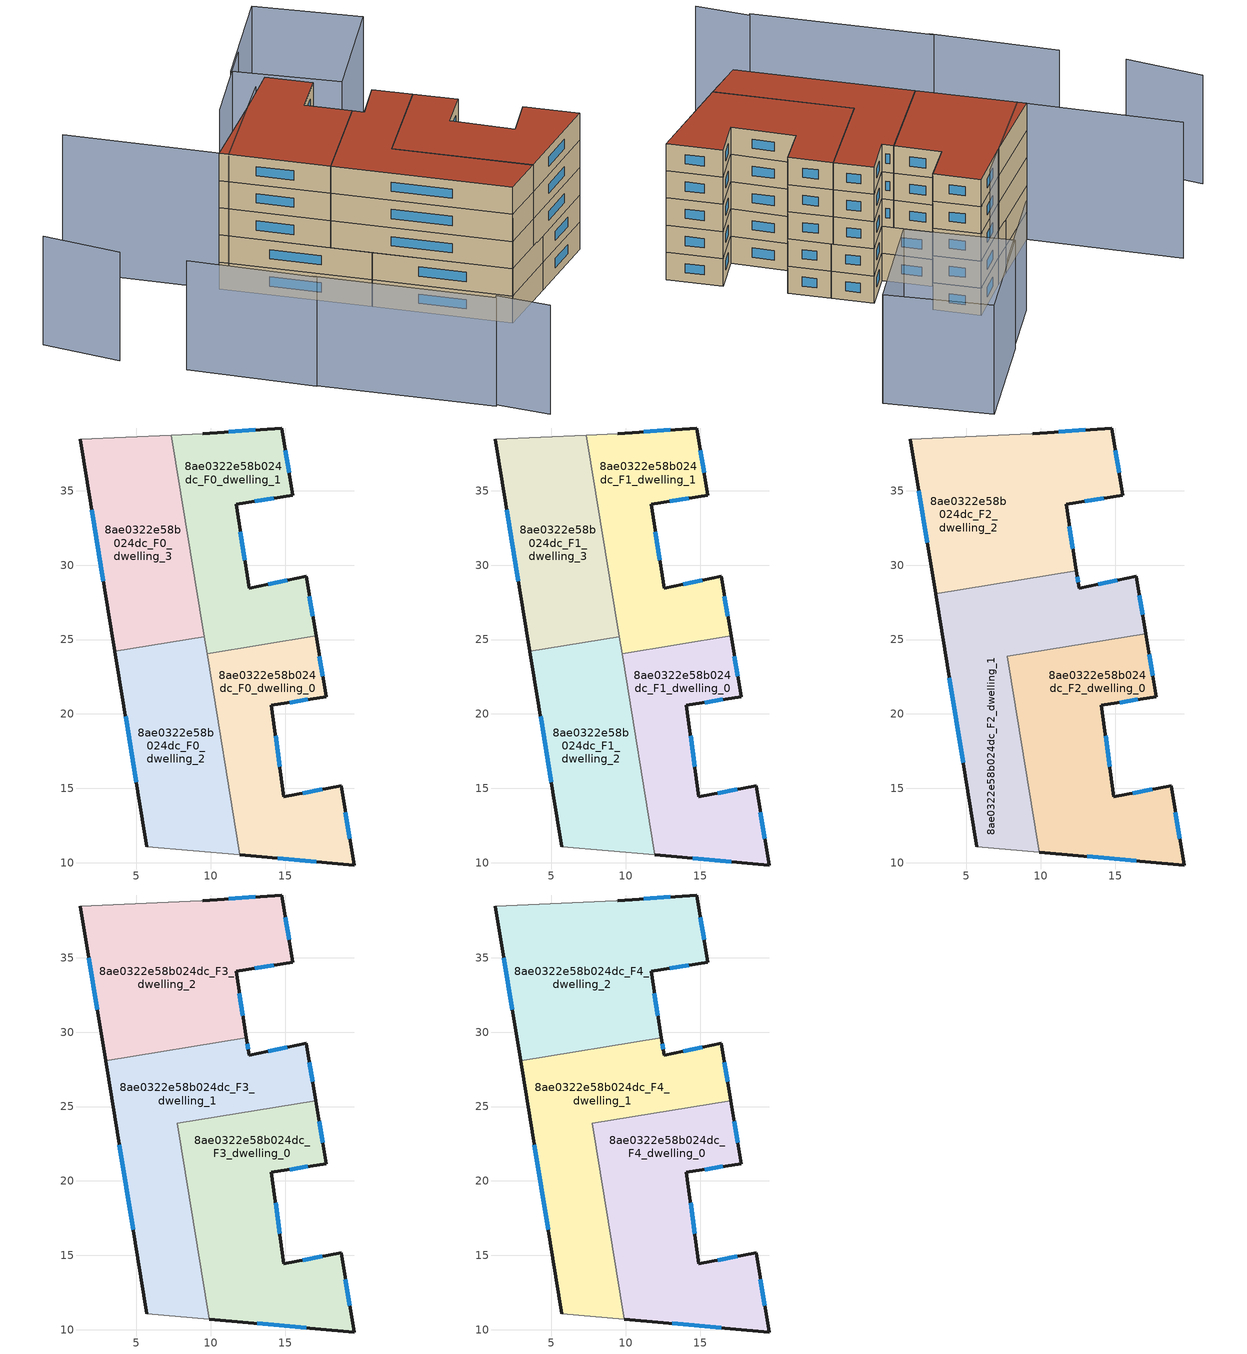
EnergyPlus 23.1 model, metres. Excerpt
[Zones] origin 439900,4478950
8ae0322e58b024dc_F0_dwelling_0
 floor ground (EU_floor_Construction): 17.07,25.24 17.74,21.17 14.08,20.57 14.9,14.42 18.76,15.17 19.64,9.84 11.95,10.52 9.74,24.04 z0
 wall outside (EU_wall_Construction): 11.95,10.52 19.64,9.84 18.76,15.17 14.9,14.42 14.08,20.57 17.74,21.17 17.07,25.24 z0:3
 wall to 8ae0322e58b024dc_F0_dwelling_1 (EU_wall_Construction): 17.07,25.24 9.74,24.04 z0:3
 wall to 8ae0322e58b024dc_F0_dwelling_2 (EU_wall_Construction): 9.74,24.04 11.95,10.52 z0:3
 window (EU_Window_Construction): 17.48,14.92 16.18,14.67 / 19.34,11.61 19.05,13.4 / 14.5,10.29 17.09,10.07 / 17.52,22.52 17.29,23.89 / 15.29,20.77 16.53,20.97 / 14.63,16.46 14.35,18.53 z0.99:2.01
8ae0322e58b024dc_F0_dwelling_1
 floor ground (EU_floor_Construction): 14.76,39.22 15.5,34.7 11.69,34.11 12.57,28.46 16.41,29.24 17.07,25.24 9.74,24.04 7.34,38.75 9.44,38.84 z0
 wall outside (EU_wall_Construction): 17.07,25.24 16.41,29.24 12.57,28.46 11.69,34.11 15.5,34.7 14.76,39.22 9.44,38.84 z0:3
 wall adiabatic (EU_wall_Construction): 9.44,38.84 7.34,38.75 z0:3
 wall to 8ae0322e58b024dc_F0_dwelling_3 (EU_wall_Construction): 7.34,38.75 9.56,25.19 z0:3
 wall to 8ae0322e58b024dc_F0_dwelling_2 (EU_wall_Construction): 9.56,25.19 9.74,24.04 z0:3
 window (EU_Window_Construction): 12.28,30.33 11.98,32.24 / 15.14,28.98 13.84,28.72 / 16.85,26.57 16.63,27.91 / 13,39.1 11.2,38.97 / 15.26,36.2 15.01,37.72 / 12.96,34.3 14.24,34.5 z0.99:2.01
8ae0322e58b024dc_F0_dwelling_2
 floor ground (EU_floor_Construction): 9.56,25.19 11.95,10.52 5.7,11.07 3.55,24.21 z0
 wall outside (EU_wall_Construction): 3.55,24.21 5.7,11.07 z0:3
 wall to 8ae0322e58b024dc_F0_dwelling_3 (EU_wall_Construction): 9.56,25.19 3.55,24.21 z0:3
 wall adiabatic (EU_wall_Construction): 5.7,11.07 11.95,10.52 z0:3
 window (EU_Window_Construction): 4.26,19.85 4.99,15.42 z0.99:2.01
8ae0322e58b024dc_F0_dwelling_3
 floor ground (EU_floor_Construction): 7.34,38.75 9.56,25.19 3.55,24.21 1.22,38.46 z0
 wall outside (EU_wall_Construction): 1.22,38.46 3.55,24.21 z0:3
 wall adiabatic (EU_wall_Construction): 7.34,38.75 1.22,38.46 z0:3
 window (EU_Window_Construction): 1.99,33.74 2.78,28.93 z0.99:2.01
8ae0322e58b024dc_F1_dwelling_0
 floor to 8ae0322e58b024dc_F0_dwelling_0 (EU_floor_Construction): 17.07,25.24 17.74,21.17 14.08,20.57 14.9,14.42 18.76,15.17 19.64,9.84 11.95,10.52 9.74,24.04 z3
 wall outside (EU_wall_Construction): 11.95,10.52 19.64,9.84 18.76,15.17 14.9,14.42 14.08,20.57 17.74,21.17 17.07,25.24 z3:6
 wall to 8ae0322e58b024dc_F1_dwelling_1 (EU_wall_Construction): 17.07,25.24 9.74,24.04 z3:6
 wall to 8ae0322e58b024dc_F1_dwelling_2 (EU_wall_Construction): 9.74,24.04 11.95,10.52 z3:6
 window (EU_Window_Construction): 17.48,14.92 16.18,14.67 / 19.34,11.61 19.05,13.4 / 14.5,10.29 17.09,10.07 / 17.52,22.52 17.29,23.89 / 15.29,20.77 16.53,20.97 / 14.63,16.46 14.35,18.53 z3.99:5.01
8ae0322e58b024dc_F1_dwelling_1
 floor to 8ae0322e58b024dc_F0_dwelling_1 (EU_floor_Construction): 14.76,39.22 15.5,34.7 11.69,34.11 12.57,28.46 16.41,29.24 17.07,25.24 9.74,24.04 7.34,38.75 9.44,38.84 z3
 wall outside (EU_wall_Construction): 17.07,25.24 16.41,29.24 12.57,28.46 11.69,34.11 15.5,34.7 14.76,39.22 9.44,38.84 z3:6
 wall adiabatic (EU_wall_Construction): 9.44,38.84 7.34,38.75 z3:6
 wall to 8ae0322e58b024dc_F1_dwelling_3 (EU_wall_Construction): 7.34,38.75 9.56,25.19 z3:6
 wall to 8ae0322e58b024dc_F1_dwelling_2 (EU_wall_Construction): 9.56,25.19 9.74,24.04 z3:6
 window (EU_Window_Construction): 12.28,30.33 11.98,32.24 / 15.14,28.98 13.84,28.72 / 16.85,26.57 16.63,27.91 / 13,39.1 11.2,38.97 / 15.26,36.2 15.01,37.72 / 12.96,34.3 14.24,34.5 z3.99:5.01
8ae0322e58b024dc_F1_dwelling_2
 floor to 8ae0322e58b024dc_F0_dwelling_2 (EU_floor_Construction): 9.56,25.19 11.95,10.52 5.7,11.07 3.55,24.21 z3
 wall outside (EU_wall_Construction): 3.55,24.21 5.7,11.07 z3:6
 wall to 8ae0322e58b024dc_F1_dwelling_3 (EU_wall_Construction): 9.56,25.19 3.55,24.21 z3:6
 wall adiabatic (EU_wall_Construction): 5.7,11.07 11.95,10.52 z3:6
 window (EU_Window_Construction): 4.26,19.85 4.99,15.42 z3.99:5.01
8ae0322e58b024dc_F1_dwelling_3
 floor to 8ae0322e58b024dc_F0_dwelling_3 (EU_floor_Construction): 7.34,38.75 9.56,25.19 3.55,24.21 1.22,38.46 z3
 wall outside (EU_wall_Construction): 1.22,38.46 3.55,24.21 z3:6
 wall adiabatic (EU_wall_Construction): 7.34,38.75 1.22,38.46 z3:6
 window (EU_Window_Construction): 1.99,33.74 2.78,28.93 z3.99:5.01
8ae0322e58b024dc_F2_dwelling_0
 floor to 8ae0322e58b024dc_F1_dwelling_0 (EU_floor_Construction): 17.07,25.24 17.74,21.17 14.08,20.57 14.9,14.42 18.76,15.17 19.64,9.84 11.95,10.52 9.74,24.04 z6
 floor to 8ae0322e58b024dc_F1_dwelling_2 (EU_floor_Construction): 9.72,24.21 11.95,10.52 9.89,10.7 7.73,23.88 z6
 floor to 8ae0322e58b024dc_F1_dwelling_1 (EU_floor_Construction): 17.04,25.4 17.07,25.24 9.74,24.04 9.72,24.21 z6
 wall outside (EU_wall_Construction): 9.89,10.7 19.64,9.84 18.76,15.17 14.9,14.42 14.08,20.57 17.74,21.17 17.04,25.41 z6:9
 wall to 8ae0322e58b024dc_F2_dwelling_1 (EU_wall_Construction): 17.04,25.41 7.73,23.88 9.89,10.7 z6:9
 window (EU_Window_Construction): 17.51,22.57 17.28,24 / 15.29,20.77 16.53,20.97 / 14.63,16.46 14.35,18.53 / 17.48,14.92 16.18,14.67 / 19.34,11.61 19.05,13.4 / 13.12,10.41 16.41,10.13 z6.99:8.01
8ae0322e58b024dc_F2_dwelling_1
 floor to 8ae0322e58b024dc_F1_dwelling_2 (EU_floor_Construction): 9.56,25.19 9.72,24.21 7.73,23.88 9.89,10.7 5.7,11.07 3.55,24.21 z6
 floor to 8ae0322e58b024dc_F1_dwelling_1 (EU_floor_Construction): 16.41,29.24 17.04,25.4 9.72,24.21 8.92,29.05 12.39,29.61 12.57,28.46 z6
 floor to 8ae0322e58b024dc_F1_dwelling_3 (EU_floor_Construction): 8.92,29.05 9.56,25.19 3.55,24.21 2.92,28.07 z6
 wall outside (EU_wall_Construction): 17.04,25.41 16.41,29.24 12.57,28.46 12.39,29.61 / 2.92,28.07 5.7,11.07 z6:9
 wall adiabatic (EU_wall_Construction): 5.7,11.07 9.89,10.7 z6:9
 wall to 8ae0322e58b024dc_F2_dwelling_2 (EU_wall_Construction): 12.39,29.61 2.92,28.07 z6:9
 window (EU_Window_Construction): 16.83,26.68 16.62,27.97 / 3.84,22.43 4.78,16.7 / 12.51,28.84 12.45,29.23 / 15.14,28.98 13.84,28.72 z6.99:8.01
8ae0322e58b024dc_F2_dwelling_2
 floor to 8ae0322e58b024dc_F1_dwelling_1 (EU_floor_Construction): 14.76,39.22 15.5,34.7 11.69,34.11 12.39,29.61 8.92,29.05 7.34,38.75 9.34,38.84 9.44,38.84 z6
 floor to 8ae0322e58b024dc_F1_dwelling_3 (EU_floor_Construction): 7.34,38.75 8.92,29.05 2.92,28.07 1.22,38.46 z6
 wall outside (EU_wall_Construction): 12.39,29.61 11.69,34.11 15.5,34.7 14.76,39.22 9.44,38.84 / 1.22,38.46 2.92,28.07 z6:9
 wall adiabatic (EU_wall_Construction): 9.44,38.84 9.34,38.84 1.22,38.46 z6:9
 window (EU_Window_Construction): 15.26,36.2 15.01,37.72 / 12.96,34.3 14.24,34.5 / 12.16,31.1 11.92,32.62 / 1.79,35.02 2.36,31.51 / 13,39.1 11.2,38.97 z6.99:8.01
8ae0322e58b024dc_F3_dwelling_0
 floor to 8ae0322e58b024dc_F2_dwelling_0 (EU_floor_Construction): 17.04,25.41 17.74,21.17 14.08,20.57 14.9,14.42 18.76,15.17 19.64,9.84 9.89,10.7 7.73,23.88 z9
 wall outside (EU_wall_Construction): 9.89,10.7 19.64,9.84 18.76,15.17 14.9,14.42 14.08,20.57 17.74,21.17 17.04,25.41 z9:12
 wall to 8ae0322e58b024dc_F3_dwelling_1 (EU_wall_Construction): 17.04,25.41 7.73,23.88 9.89,10.7 z9:12
 window (EU_Window_Construction): 17.51,22.57 17.28,24 / 15.29,20.77 16.53,20.97 / 14.63,16.46 14.35,18.53 / 17.48,14.92 16.18,14.67 / 19.34,11.61 19.05,13.4 / 13.12,10.41 16.41,10.13 z9.99:11.01
8ae0322e58b024dc_F3_dwelling_1
 floor to 8ae0322e58b024dc_F2_dwelling_1 (EU_floor_Construction): 16.41,29.24 17.04,25.41 7.73,23.88 9.89,10.7 5.7,11.07 2.92,28.07 12.39,29.61 12.57,28.46 z9
 wall outside (EU_wall_Construction): 17.04,25.41 16.41,29.24 12.57,28.46 12.39,29.61 / 2.92,28.07 5.7,11.07 z9:12
 wall adiabatic (EU_wall_Construction): 5.7,11.07 9.89,10.7 z9:12
 wall to 8ae0322e58b024dc_F3_dwelling_2 (EU_wall_Construction): 12.39,29.61 2.92,28.07 z9:12
 window (EU_Window_Construction): 16.83,26.68 16.62,27.97 / 3.84,22.43 4.78,16.7 / 12.51,28.84 12.45,29.23 / 15.14,28.98 13.84,28.72 z9.99:11.01
8ae0322e58b024dc_F3_dwelling_2
 floor to 8ae0322e58b024dc_F2_dwelling_2 (EU_floor_Construction): 14.76,39.22 15.5,34.7 11.69,34.11 12.39,29.61 2.92,28.07 1.22,38.46 9.34,38.84 9.44,38.84 z9
 wall outside (EU_wall_Construction): 12.39,29.61 11.69,34.11 15.5,34.7 14.76,39.22 9.44,38.84 / 1.22,38.46 2.92,28.07 z9:12
 wall adiabatic (EU_wall_Construction): 9.44,38.84 9.34,38.84 1.22,38.46 z9:12
 window (EU_Window_Construction): 15.26,36.2 15.01,37.72 / 12.96,34.3 14.24,34.5 / 12.16,31.1 11.92,32.62 / 1.79,35.02 2.36,31.51 / 13,39.1 11.2,38.97 z9.99:11.01
8ae0322e58b024dc_F4_dwelling_0
 floor to 8ae0322e58b024dc_F3_dwelling_0 (EU_floor_Construction): 17.04,25.41 17.74,21.17 14.08,20.57 14.9,14.42 18.76,15.17 19.64,9.84 9.89,10.7 7.73,23.88 z12
 wall outside (EU_wall_Construction): 9.89,10.7 19.64,9.84 18.76,15.17 14.9,14.42 14.08,20.57 17.74,21.17 17.04,25.41 z12:15
 wall to 8ae0322e58b024dc_F4_dwelling_1 (EU_wall_Construction): 17.04,25.41 7.73,23.88 9.89,10.7 z12:15
 window (EU_Window_Construction): 17.51,22.57 17.28,24 / 15.29,20.77 16.53,20.97 / 14.63,16.46 14.35,18.53 / 17.48,14.92 16.18,14.67 / 19.34,11.61 19.05,13.4 / 13.12,10.41 16.41,10.13 z12.99:14.01
 roof outside (EU_roof_Construction): 19.64,9.84 18.76,15.17 14.9,14.42 14.08,20.57 17.74,21.17 17.04,25.41 7.73,23.88 9.89,10.7 z15
8ae0322e58b024dc_F4_dwelling_1
 floor to 8ae0322e58b024dc_F3_dwelling_1 (EU_floor_Construction): 16.41,29.24 17.04,25.41 7.73,23.88 9.89,10.7 5.7,11.07 2.92,28.07 12.39,29.61 12.57,28.46 z12
 wall outside (EU_wall_Construction): 17.04,25.41 16.41,29.24 12.57,28.46 12.39,29.61 / 2.92,28.07 5.7,11.07 z12:15
 wall adiabatic (EU_wall_Construction): 5.7,11.07 9.89,10.7 z12:15
 wall to 8ae0322e58b024dc_F4_dwelling_2 (EU_wall_Construction): 12.39,29.61 2.92,28.07 z12:15
 window (EU_Window_Construction): 16.83,26.68 16.62,27.97 / 3.84,22.43 4.78,16.7 / 12.51,28.84 12.45,29.23 / 15.14,28.98 13.84,28.72 z12.99:14.01
 roof outside (EU_roof_Construction): 9.89,10.7 7.73,23.88 17.04,25.41 16.41,29.24 12.57,28.46 12.39,29.61 2.92,28.07 5.7,11.07 z15
8ae0322e58b024dc_F4_dwelling_2
 floor to 8ae0322e58b024dc_F3_dwelling_2 (EU_floor_Construction): 14.76,39.22 15.5,34.7 11.69,34.11 12.39,29.61 2.92,28.07 1.22,38.46 9.34,38.84 9.44,38.84 z12
 wall outside (EU_wall_Construction): 12.39,29.61 11.69,34.11 15.5,34.7 14.76,39.22 9.44,38.84 / 1.22,38.46 2.92,28.07 z12:15
 wall adiabatic (EU_wall_Construction): 9.44,38.84 9.34,38.84 1.22,38.46 z12:15
 window (EU_Window_Construction): 15.26,36.2 15.01,37.72 / 12.96,34.3 14.24,34.5 / 12.16,31.1 11.92,32.62 / 1.79,35.02 2.36,31.51 / 13,39.1 11.2,38.97 z12.99:14.01
 roof outside (EU_roof_Construction): 12.39,29.61 11.69,34.11 15.5,34.7 14.76,39.22 9.44,38.84 9.34,38.84 1.22,38.46 2.92,28.07 z15
shading: 5.7,11.06 15.64,12.57 / -7.71,7.49 -7.4,2.29 / -10.8,24.53 -7.98,7.39 / -12.54,36.34 -10.8,24.09 / -13.45,50.22 -13.42,42.62 / 22.12,44.68 12.39,42.75 / 18.89,44.16 29.89,46.38 / 29.89,46.38 31.95,36.14 / 31.95,36.14 20.96,33.92 / 20.96,33.92 18.89,44.16 z0:12; 12.94,39.39 1.36,37.57 / 1.36,37.57 -1.08,53.06 z0:15
[Building]
EU S2 Campaign: North Axis=0; Terrain=City; Solar Distribution=FullExterior
[Site:Location]
Madrid: Latitude=40.5; Longitude=-3.5; Time Zone=1; Elevation=609
[SizingPeriod:WeatherFileDays]
AnnualSizingPeriod: Begin Month=1; Begin Day of Month=1; End Month=12; End Day of Month=31; Day of Week for Start Day=Monday; Use Weather File Daylight Saving Period=No; Use Weather File Rain and Snow Indicators=No
[MATERIAL]
EU_InternalMass_Material: Roughness=MediumRough; Thickness=0.1; Conductivity=1; Density=1800; Specific Heat=900; Thermal Absorptance=0.9; Solar Absorptance=0.7; Visible Absorptance=0.7
[MATERIAL:NOMASS] Roughness=MediumRough; Thermal Absorptance=0.9; Solar Absorptance=0.7; Visible Absorptance=0.7
Name | Thermal Resistance
EU_wall_NoMass | 0.609216
EU_roof_NoMass | 0.513268
EU_floor_NoMass | 0.568163
[WINDOWMATERIAL:SIMPLEGLAZINGSYSTEM]
EU_Window_SimpleGlazing: UFactor=5.50606; Solar Heat Gain Coefficient=0.85; Visible Transmittance=0.85
[CONSTRUCTION]
EU_wall_Construction: EU_wall_NoMass
EU_roof_Construction: EU_roof_NoMass
EU_floor_Construction: EU_floor_NoMass
EU_InternalMass_Construction: EU_InternalMass_Material
EU_Window_Construction: EU_Window_SimpleGlazing
[ZONE] Type=1; Multiplier=1; Ceiling Height=autocalculate; Floor Area=autocalculate; Part of Total Floor Area=Yes
Name | Volume
8ae0322e58b024dc_F0_dwelling_0; 8ae0322e58b024dc_F1_dwelling_0 | 257.137
8ae0322e58b024dc_F2_dwelling_0; 8ae0322e58b024dc_F3_dwelling_0; 8ae0322e58b024dc_F4_dwelling_0 | 342.912
8ae0322e58b024dc_F0_dwelling_1; 8ae0322e58b024dc_F1_dwelling_1 | 257.155
8ae0322e58b024dc_F2_dwelling_1; 8ae0322e58b024dc_F3_dwelling_1; 8ae0322e58b024dc_F4_dwelling_1 | 342.875
8ae0322e58b024dc_F0_dwelling_2; 8ae0322e58b024dc_F1_dwelling_2; 8ae0322e58b024dc_F0_dwelling_3; 8ae0322e58b024dc_F1_dwelling_3 | 257.174
8ae0322e58b024dc_F2_dwelling_2; 8ae0322e58b024dc_F3_dwelling_2; 8ae0322e58b024dc_F4_dwelling_2 | 342.863
[INTERNALMASS] Construction=EU_InternalMass_Construction
Name | Zone or ZoneList | Surface Area
8ae0322e58b024dc_F0_dwelling_0_EU_InternalMass | 8ae0322e58b024dc_F0_dwelling_0 | 85.7123
8ae0322e58b024dc_F0_dwelling_1_EU_InternalMass | 8ae0322e58b024dc_F0_dwelling_1 | 85.7186
8ae0322e58b024dc_F0_dwelling_2_EU_InternalMass | 8ae0322e58b024dc_F0_dwelling_2 | 85.7248
8ae0322e58b024dc_F0_dwelling_3_EU_InternalMass | 8ae0322e58b024dc_F0_dwelling_3 | 85.7246
8ae0322e58b024dc_F1_dwelling_0_EU_InternalMass | 8ae0322e58b024dc_F1_dwelling_0 | 85.7123
8ae0322e58b024dc_F1_dwelling_1_EU_InternalMass | 8ae0322e58b024dc_F1_dwelling_1 | 85.7186
8ae0322e58b024dc_F1_dwelling_2_EU_InternalMass | 8ae0322e58b024dc_F1_dwelling_2 | 85.7248
8ae0322e58b024dc_F1_dwelling_3_EU_InternalMass | 8ae0322e58b024dc_F1_dwelling_3 | 85.7246
8ae0322e58b024dc_F2_dwelling_0_EU_InternalMass | 8ae0322e58b024dc_F2_dwelling_0 | 114.303
8ae0322e58b024dc_F2_dwelling_1_EU_InternalMass | 8ae0322e58b024dc_F2_dwelling_1 | 114.291
8ae0322e58b024dc_F2_dwelling_2_EU_InternalMass | 8ae0322e58b024dc_F2_dwelling_2 | 114.286
8ae0322e58b024dc_F3_dwelling_0_EU_InternalMass | 8ae0322e58b024dc_F3_dwelling_0 | 114.303
8ae0322e58b024dc_F3_dwelling_1_EU_InternalMass | 8ae0322e58b024dc_F3_dwelling_1 | 114.291
8ae0322e58b024dc_F3_dwelling_2_EU_InternalMass | 8ae0322e58b024dc_F3_dwelling_2 | 114.286
8ae0322e58b024dc_F4_dwelling_0_EU_InternalMass | 8ae0322e58b024dc_F4_dwelling_0 | 114.303
8ae0322e58b024dc_F4_dwelling_1_EU_InternalMass | 8ae0322e58b024dc_F4_dwelling_1 | 114.291
8ae0322e58b024dc_F4_dwelling_2_EU_InternalMass | 8ae0322e58b024dc_F4_dwelling_2 | 114.286
[OTHEREQUIPMENT] Fuel Type=Electricity; Design Level Calculation Method=Watts/Area; Power per Zone Floor Area=1; Fraction Latent=0; Fraction Radiant=0; Fraction Lost=0; Carbon Dioxide Generation Rate=0; EndUse Subcategory=EU_Step8_InternalGains
Name | Zone or ZoneList or Space or SpaceList | Schedule
EU_Step8_InternalGain_8ae0322e58b024dc_F0_dwelling_0_f000 | 8ae0322e58b024dc_F0_dwelling_0 | EU_Step8_GainSchedule_8ae0322e58b024dc_F0_dwelling_0_f000
EU_Step8_InternalGain_8ae0322e58b024dc_F0_dwelling_1_f000 | 8ae0322e58b024dc_F0_dwelling_1 | EU_Step8_GainSchedule_8ae0322e58b024dc_F0_dwelling_1_f000
EU_Step8_InternalGain_8ae0322e58b024dc_F0_dwelling_2_f000 | 8ae0322e58b024dc_F0_dwelling_2 | EU_Step8_GainSchedule_8ae0322e58b024dc_F0_dwelling_2_f000
EU_Step8_InternalGain_8ae0322e58b024dc_F0_dwelling_3_f000 | 8ae0322e58b024dc_F0_dwelling_3 | EU_Step8_GainSchedule_8ae0322e58b024dc_F0_dwelling_3_f000
EU_Step8_InternalGain_8ae0322e58b024dc_F1_dwelling_0_f000 | 8ae0322e58b024dc_F1_dwelling_0 | EU_Step8_GainSchedule_8ae0322e58b024dc_F1_dwelling_0_f000
EU_Step8_InternalGain_8ae0322e58b024dc_F1_dwelling_1_f000 | 8ae0322e58b024dc_F1_dwelling_1 | EU_Step8_GainSchedule_8ae0322e58b024dc_F1_dwelling_1_f000
EU_Step8_InternalGain_8ae0322e58b024dc_F1_dwelling_2_f000 | 8ae0322e58b024dc_F1_dwelling_2 | EU_Step8_GainSchedule_8ae0322e58b024dc_F1_dwelling_2_f000
EU_Step8_InternalGain_8ae0322e58b024dc_F1_dwelling_3_f000 | 8ae0322e58b024dc_F1_dwelling_3 | EU_Step8_GainSchedule_8ae0322e58b024dc_F1_dwelling_3_f000
EU_Step8_InternalGain_8ae0322e58b024dc_F2_dwelling_0_f000 | 8ae0322e58b024dc_F2_dwelling_0 | EU_Step8_GainSchedule_8ae0322e58b024dc_F2_dwelling_0_f000
EU_Step8_InternalGain_8ae0322e58b024dc_F2_dwelling_1_f000 | 8ae0322e58b024dc_F2_dwelling_1 | EU_Step8_GainSchedule_8ae0322e58b024dc_F2_dwelling_1_f000
EU_Step8_InternalGain_8ae0322e58b024dc_F2_dwelling_2_f000 | 8ae0322e58b024dc_F2_dwelling_2 | EU_Step8_GainSchedule_8ae0322e58b024dc_F2_dwelling_2_f000
EU_Step8_InternalGain_8ae0322e58b024dc_F3_dwelling_0_f000 | 8ae0322e58b024dc_F3_dwelling_0 | EU_Step8_GainSchedule_8ae0322e58b024dc_F3_dwelling_0_f000
EU_Step8_InternalGain_8ae0322e58b024dc_F3_dwelling_1_f000 | 8ae0322e58b024dc_F3_dwelling_1 | EU_Step8_GainSchedule_8ae0322e58b024dc_F3_dwelling_1_f000
EU_Step8_InternalGain_8ae0322e58b024dc_F3_dwelling_2_f000 | 8ae0322e58b024dc_F3_dwelling_2 | EU_Step8_GainSchedule_8ae0322e58b024dc_F3_dwelling_2_f000
EU_Step8_InternalGain_8ae0322e58b024dc_F4_dwelling_0_f000 | 8ae0322e58b024dc_F4_dwelling_0 | EU_Step8_GainSchedule_8ae0322e58b024dc_F4_dwelling_0_f000
EU_Step8_InternalGain_8ae0322e58b024dc_F4_dwelling_1_f000 | 8ae0322e58b024dc_F4_dwelling_1 | EU_Step8_GainSchedule_8ae0322e58b024dc_F4_dwelling_1_f000
EU_Step8_InternalGain_8ae0322e58b024dc_F4_dwelling_2_f000 | 8ae0322e58b024dc_F4_dwelling_2 | EU_Step8_GainSchedule_8ae0322e58b024dc_F4_dwelling_2_f000
[ZONEVENTILATION:DESIGNFLOWRATE] Schedule=EU_AlwaysOn; Design Flow Rate Calculation Method=AirChanges/Hour; Air Changes per Hour=0.752966; Ventilation Type=Natural; Fan Pressure Rise=0; Fan Total Efficiency=1; Constant Term Coefficient=1; Temperature Term Coefficient=0; Velocity Term Coefficient=0; Velocity Squared Term Coefficient=0; Minimum Indoor Temperature=-100; Maximum Indoor Temperature=100; Delta Temperature=-100; Minimum Outdoor Temperature=-100; Maximum Outdoor Temperature=100; Maximum Wind Speed=40
Name | Zone or ZoneList or Space or SpaceList
EU_ConstantAir_8ae0322e58b024dc_F0_dwelling_0 | 8ae0322e58b024dc_F0_dwelling_0
EU_ConstantAir_8ae0322e58b024dc_F0_dwelling_1 | 8ae0322e58b024dc_F0_dwelling_1
EU_ConstantAir_8ae0322e58b024dc_F0_dwelling_2 | 8ae0322e58b024dc_F0_dwelling_2
EU_ConstantAir_8ae0322e58b024dc_F0_dwelling_3 | 8ae0322e58b024dc_F0_dwelling_3
EU_ConstantAir_8ae0322e58b024dc_F1_dwelling_0 | 8ae0322e58b024dc_F1_dwelling_0
EU_ConstantAir_8ae0322e58b024dc_F1_dwelling_1 | 8ae0322e58b024dc_F1_dwelling_1
EU_ConstantAir_8ae0322e58b024dc_F1_dwelling_2 | 8ae0322e58b024dc_F1_dwelling_2
EU_ConstantAir_8ae0322e58b024dc_F1_dwelling_3 | 8ae0322e58b024dc_F1_dwelling_3
EU_ConstantAir_8ae0322e58b024dc_F2_dwelling_0 | 8ae0322e58b024dc_F2_dwelling_0
EU_ConstantAir_8ae0322e58b024dc_F2_dwelling_1 | 8ae0322e58b024dc_F2_dwelling_1
EU_ConstantAir_8ae0322e58b024dc_F2_dwelling_2 | 8ae0322e58b024dc_F2_dwelling_2
EU_ConstantAir_8ae0322e58b024dc_F3_dwelling_0 | 8ae0322e58b024dc_F3_dwelling_0
EU_ConstantAir_8ae0322e58b024dc_F3_dwelling_1 | 8ae0322e58b024dc_F3_dwelling_1
EU_ConstantAir_8ae0322e58b024dc_F3_dwelling_2 | 8ae0322e58b024dc_F3_dwelling_2
EU_ConstantAir_8ae0322e58b024dc_F4_dwelling_0 | 8ae0322e58b024dc_F4_dwelling_0
EU_ConstantAir_8ae0322e58b024dc_F4_dwelling_1 | 8ae0322e58b024dc_F4_dwelling_1
EU_ConstantAir_8ae0322e58b024dc_F4_dwelling_2 | 8ae0322e58b024dc_F4_dwelling_2
[HVACTEMPLATE:THERMOSTAT] Constant Heating Setpoint=20; Constant Cooling Setpoint=50
EU_HeatOnly_8ae0322e58b024dc_F0_dwelling_0; EU_HeatOnly_8ae0322e58b024dc_F0_dwelling_1; EU_HeatOnly_8ae0322e58b024dc_F0_dwelling_2; EU_HeatOnly_8ae0322e58b024dc_F0_dwelling_3; EU_HeatOnly_8ae0322e58b024dc_F1_dwelling_0; EU_HeatOnly_8ae0322e58b024dc_F1_dwelling_1; EU_HeatOnly_8ae0322e58b024dc_F1_dwelling_2; EU_HeatOnly_8ae0322e58b024dc_F1_dwelling_3; EU_HeatOnly_8ae0322e58b024dc_F2_dwelling_0; EU_HeatOnly_8ae0322e58b024dc_F2_dwelling_1; EU_HeatOnly_8ae0322e58b024dc_F2_dwelling_2; EU_HeatOnly_8ae0322e58b024dc_F3_dwelling_0; EU_HeatOnly_8ae0322e58b024dc_F3_dwelling_1; EU_HeatOnly_8ae0322e58b024dc_F3_dwelling_2; EU_HeatOnly_8ae0322e58b024dc_F4_dwelling_0; EU_HeatOnly_8ae0322e58b024dc_F4_dwelling_1; EU_HeatOnly_8ae0322e58b024dc_F4_dwelling_2
[HVACTEMPLATE:ZONE:IDEALLOADSAIRSYSTEM] System Availability Schedule=EU_AlwaysOn; Maximum Heating Supply Air Temperature=50; Minimum Cooling Supply Air Temperature=13; Maximum Heating Supply Air Humidity Ratio=0.0156; Minimum Cooling Supply Air Humidity Ratio=0.0077; Heating Limit=NoLimit; Cooling Limit=NoLimit; Heating Availability Schedule=EU_AlwaysOn; Cooling Availability Schedule=EU_CoolingOff; Dehumidification Control Type=ConstantSensibleHeatRatio; Cooling Sensible Heat Ratio=0.7; Dehumidification Setpoint=60; Humidification Control Type=None; Humidification Setpoint=30; Outdoor Air Method=None; Outdoor Air Flow Rate per Person=0.00944; Outdoor Air Flow Rate per Zone Floor Area=0; Outdoor Air Flow Rate per Zone=0; Demand Controlled Ventilation Type=None; Outdoor Air Economizer Type=NoEconomizer; Heat Recovery Type=None; Sensible Heat Recovery Effectiveness=0.7; Latent Heat Recovery Effectiveness=0.65
Name | Template Thermostat
8ae0322e58b024dc_F0_dwelling_0 | EU_HeatOnly_8ae0322e58b024dc_F0_dwelling_0
8ae0322e58b024dc_F0_dwelling_1 | EU_HeatOnly_8ae0322e58b024dc_F0_dwelling_1
8ae0322e58b024dc_F0_dwelling_2 | EU_HeatOnly_8ae0322e58b024dc_F0_dwelling_2
8ae0322e58b024dc_F0_dwelling_3 | EU_HeatOnly_8ae0322e58b024dc_F0_dwelling_3
8ae0322e58b024dc_F1_dwelling_0 | EU_HeatOnly_8ae0322e58b024dc_F1_dwelling_0
8ae0322e58b024dc_F1_dwelling_1 | EU_HeatOnly_8ae0322e58b024dc_F1_dwelling_1
8ae0322e58b024dc_F1_dwelling_2 | EU_HeatOnly_8ae0322e58b024dc_F1_dwelling_2
8ae0322e58b024dc_F1_dwelling_3 | EU_HeatOnly_8ae0322e58b024dc_F1_dwelling_3
8ae0322e58b024dc_F2_dwelling_0 | EU_HeatOnly_8ae0322e58b024dc_F2_dwelling_0
8ae0322e58b024dc_F2_dwelling_1 | EU_HeatOnly_8ae0322e58b024dc_F2_dwelling_1
8ae0322e58b024dc_F2_dwelling_2 | EU_HeatOnly_8ae0322e58b024dc_F2_dwelling_2
8ae0322e58b024dc_F3_dwelling_0 | EU_HeatOnly_8ae0322e58b024dc_F3_dwelling_0
8ae0322e58b024dc_F3_dwelling_1 | EU_HeatOnly_8ae0322e58b024dc_F3_dwelling_1
8ae0322e58b024dc_F3_dwelling_2 | EU_HeatOnly_8ae0322e58b024dc_F3_dwelling_2
8ae0322e58b024dc_F4_dwelling_0 | EU_HeatOnly_8ae0322e58b024dc_F4_dwelling_0
8ae0322e58b024dc_F4_dwelling_1 | EU_HeatOnly_8ae0322e58b024dc_F4_dwelling_1
8ae0322e58b024dc_F4_dwelling_2 | EU_HeatOnly_8ae0322e58b024dc_F4_dwelling_2
[SIZING:ZONE] Zone Cooling Design Supply Air Temperature Input Method=SupplyAirTemperature; Zone Cooling Design Supply Air Temperature=13; Zone Heating Design Supply Air Temperature Input Method=SupplyAirTemperature; Zone Heating Design Supply Air Temperature=50; Zone Cooling Design Supply Air Humidity Ratio=0.008; Zone Heating Design Supply Air Humidity Ratio=0.008; Cooling Design Air Flow Method=DesignDay; Cooling Design Air Flow Rate=0; Cooling Minimum Air Flow per Zone Floor Area=0.000762; Cooling Minimum Air Flow=0; Cooling Minimum Air Flow Fraction=0.2; Heating Design Air Flow Method=DesignDay; Heating Design Air Flow Rate=0; Heating Maximum Air Flow per Zone Floor Area=0.002032; Heating Maximum Air Flow=0.141576; Heating Maximum Air Flow Fraction=0.3; Account for Dedicated Outdoor Air System=No; Dedicated Outdoor Air System Control Strategy=NeutralSupplyAir; Dedicated Outdoor Air Low Setpoint Temperature for Design=autosize; Dedicated Outdoor Air High Setpoint Temperature for Design=autosize; Zone Load Sizing Method=Sensible Load Only No Latent Load; Zone Latent Cooling Design Supply Air Humidity Ratio Input Method=HumidityRatioDifference; Zone Cooling Design Supply Air Humidity Ratio Difference=0.005; Zone Latent Heating Design Supply Air Humidity Ratio Input Method=HumidityRatioDifference; Zone Humidification Design Supply Air Humidity Ratio Difference=0.005
8ae0322e58b024dc_F0_dwelling_0; 8ae0322e58b024dc_F0_dwelling_1; 8ae0322e58b024dc_F0_dwelling_2; 8ae0322e58b024dc_F0_dwelling_3; 8ae0322e58b024dc_F1_dwelling_0; 8ae0322e58b024dc_F1_dwelling_1; 8ae0322e58b024dc_F1_dwelling_2; 8ae0322e58b024dc_F1_dwelling_3; 8ae0322e58b024dc_F2_dwelling_0; 8ae0322e58b024dc_F2_dwelling_1; 8ae0322e58b024dc_F2_dwelling_2; 8ae0322e58b024dc_F3_dwelling_0; 8ae0322e58b024dc_F3_dwelling_1; 8ae0322e58b024dc_F3_dwelling_2; 8ae0322e58b024dc_F4_dwelling_0; 8ae0322e58b024dc_F4_dwelling_1; 8ae0322e58b024dc_F4_dwelling_2
[SCHEDULE:CONSTANT]
Name | Hourly Value
EU_AlwaysOn | 1
EU_CoolingOff | 0
[SCHEDULE:FILE] Column Number=1; Rows to Skip at Top=0; Number of Hours of Data=8760; Column Separator=Comma; Interpolate to Timestep=No; Minutes per Item=60; Adjust Schedule for Daylight Savings=Yes
Name | File
EU_Step8_GainSchedule_8ae0322e58b024dc_F0_dwelling_0_f000 | ../../schedules/8ae0322e58b024dc/8ae0322e58b024dc_F0_dwelling_0_f000_gain.csv
EU_Step8_GainSchedule_8ae0322e58b024dc_F0_dwelling_1_f000 | ../../schedules/8ae0322e58b024dc/8ae0322e58b024dc_F0_dwelling_1_f000_gain.csv
EU_Step8_GainSchedule_8ae0322e58b024dc_F0_dwelling_2_f000 | ../../schedules/8ae0322e58b024dc/8ae0322e58b024dc_F0_dwelling_2_f000_gain.csv
EU_Step8_GainSchedule_8ae0322e58b024dc_F0_dwelling_3_f000 | ../../schedules/8ae0322e58b024dc/8ae0322e58b024dc_F0_dwelling_3_f000_gain.csv
EU_Step8_GainSchedule_8ae0322e58b024dc_F1_dwelling_0_f000 | ../../schedules/8ae0322e58b024dc/8ae0322e58b024dc_F1_dwelling_0_f000_gain.csv
EU_Step8_GainSchedule_8ae0322e58b024dc_F1_dwelling_1_f000 | ../../schedules/8ae0322e58b024dc/8ae0322e58b024dc_F1_dwelling_1_f000_gain.csv
EU_Step8_GainSchedule_8ae0322e58b024dc_F1_dwelling_2_f000 | ../../schedules/8ae0322e58b024dc/8ae0322e58b024dc_F1_dwelling_2_f000_gain.csv
EU_Step8_GainSchedule_8ae0322e58b024dc_F1_dwelling_3_f000 | ../../schedules/8ae0322e58b024dc/8ae0322e58b024dc_F1_dwelling_3_f000_gain.csv
EU_Step8_GainSchedule_8ae0322e58b024dc_F2_dwelling_0_f000 | ../../schedules/8ae0322e58b024dc/8ae0322e58b024dc_F2_dwelling_0_f000_gain.csv
EU_Step8_GainSchedule_8ae0322e58b024dc_F2_dwelling_1_f000 | ../../schedules/8ae0322e58b024dc/8ae0322e58b024dc_F2_dwelling_1_f000_gain.csv
EU_Step8_GainSchedule_8ae0322e58b024dc_F2_dwelling_2_f000 | ../../schedules/8ae0322e58b024dc/8ae0322e58b024dc_F2_dwelling_2_f000_gain.csv
EU_Step8_GainSchedule_8ae0322e58b024dc_F3_dwelling_0_f000 | ../../schedules/8ae0322e58b024dc/8ae0322e58b024dc_F3_dwelling_0_f000_gain.csv
EU_Step8_GainSchedule_8ae0322e58b024dc_F3_dwelling_1_f000 | ../../schedules/8ae0322e58b024dc/8ae0322e58b024dc_F3_dwelling_1_f000_gain.csv
EU_Step8_GainSchedule_8ae0322e58b024dc_F3_dwelling_2_f000 | ../../schedules/8ae0322e58b024dc/8ae0322e58b024dc_F3_dwelling_2_f000_gain.csv
EU_Step8_GainSchedule_8ae0322e58b024dc_F4_dwelling_0_f000 | ../../schedules/8ae0322e58b024dc/8ae0322e58b024dc_F4_dwelling_0_f000_gain.csv
EU_Step8_GainSchedule_8ae0322e58b024dc_F4_dwelling_1_f000 | ../../schedules/8ae0322e58b024dc/8ae0322e58b024dc_F4_dwelling_1_f000_gain.csv
EU_Step8_GainSchedule_8ae0322e58b024dc_F4_dwelling_2_f000 | ../../schedules/8ae0322e58b024dc/8ae0322e58b024dc_F4_dwelling_2_f000_gain.csv
